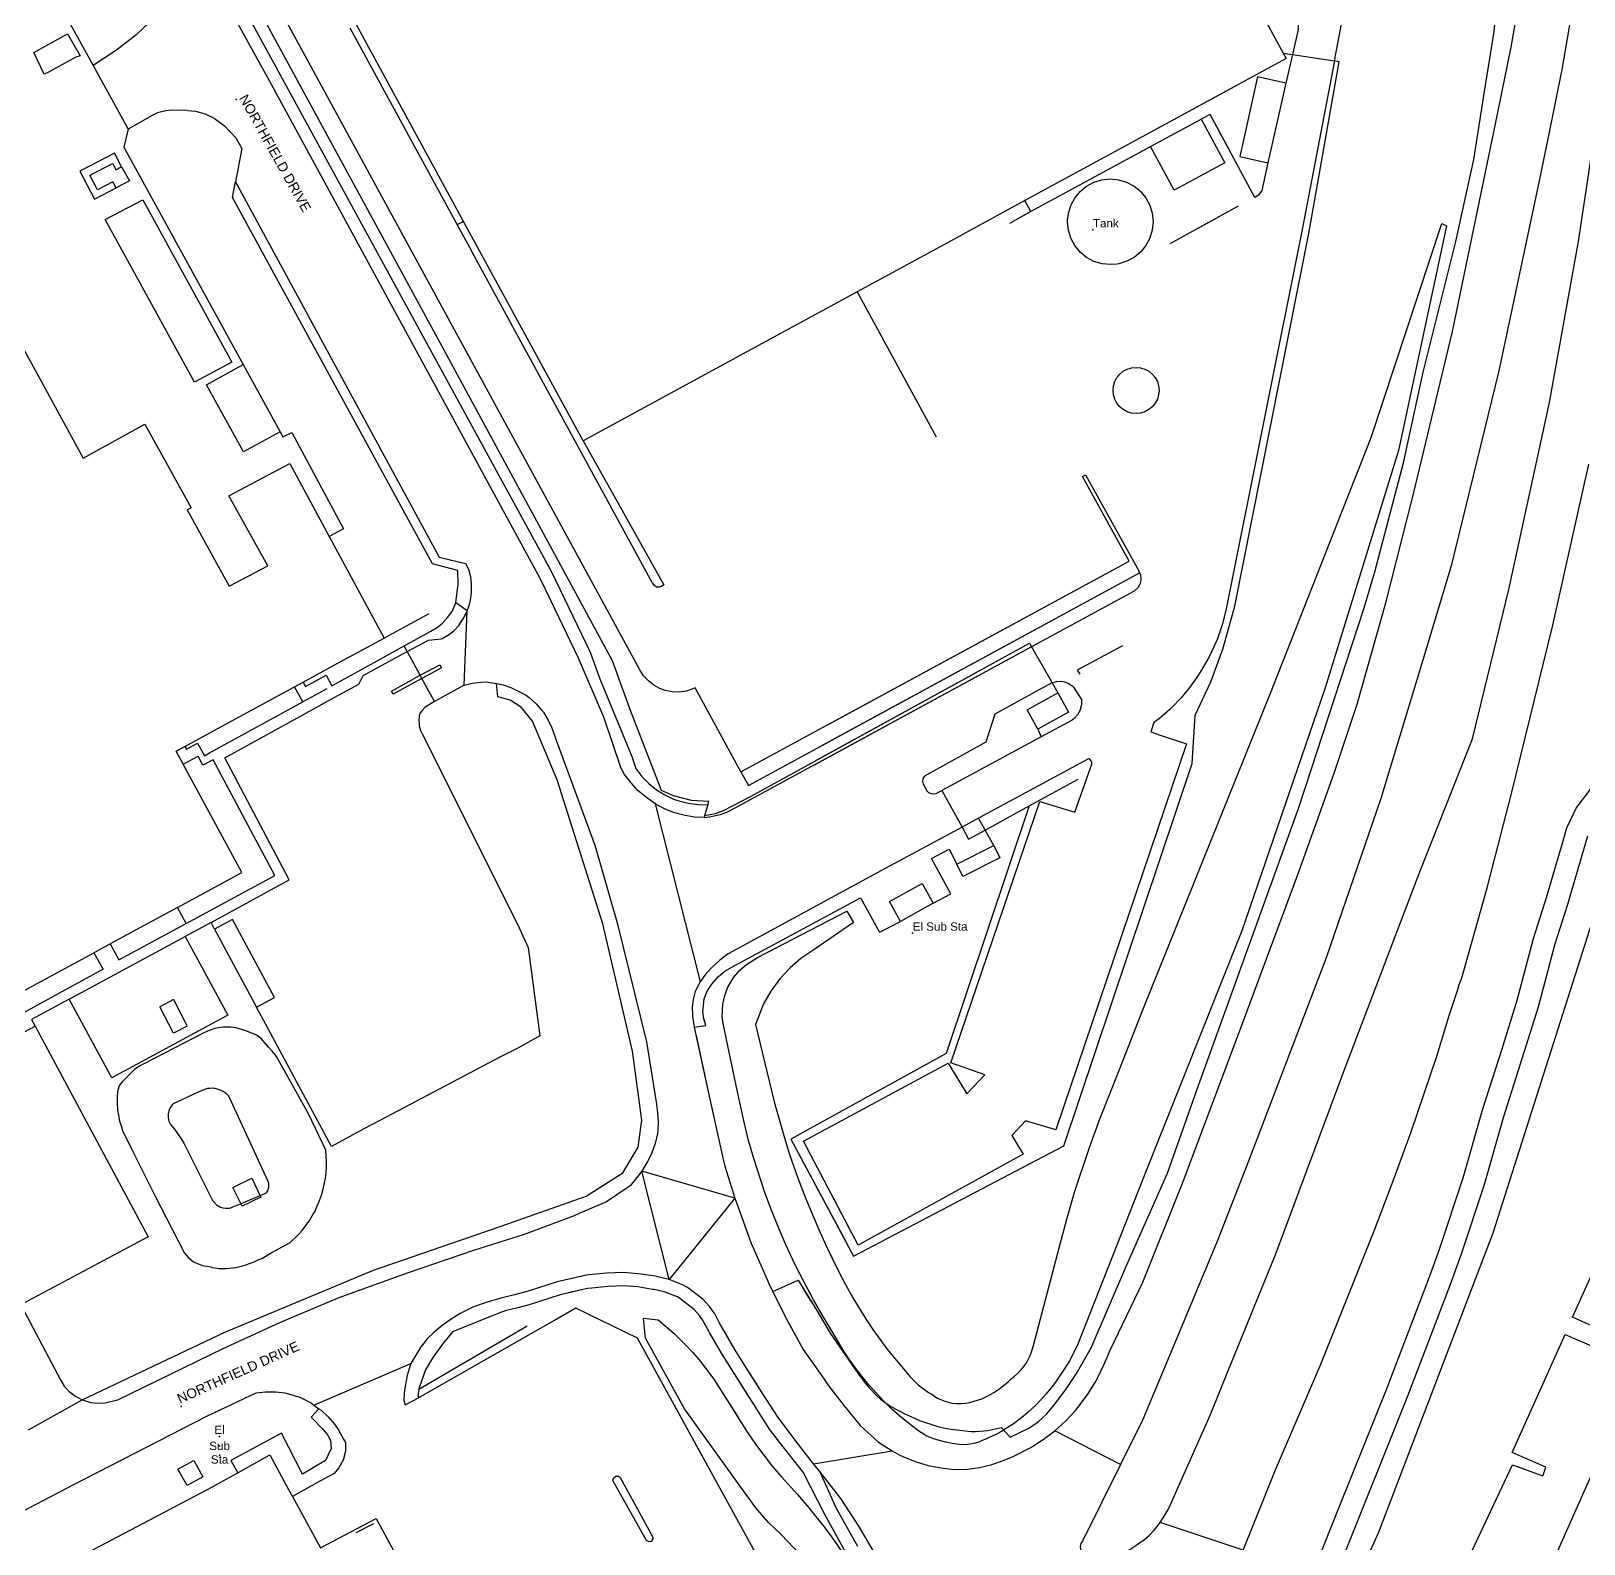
# Model space of a CAD drawing. Header units: millimetres. Extents: x 111502 to 977541, y 8702 to 1044108.
# Drawn here: x 975068 to 975277.8, y 475461.6 to 475666 of the extents above; entities that cross this region are included whole.
import ezdxf
from ezdxf.enums import TextEntityAlignment as Align

# ---------------------------------------------------------------- set-up
doc = ezdxf.new("R2010")
doc.units = ezdxf.units.MM
doc.header["$LTSCALE"] = 0.25
doc.layers.add('X HVSS Site Background', color=8, linetype='Continuous')
doc.styles.add('DE172433-F6F7-4C85-BB91-2B', font='arial.ttf', dxfattribs={"height": 0.2})

# ---------------------------------------------------------------- blocks, each defined once
blk = doc.blocks.new('OS MAP')
at = {"layer": 'X HVSS Site Background'}
for points in [[(489023.33, 240000), (489026.52, 240007.98), (489033.01, 240024.13), (489038.75, 240039.11), (489040.04, 240042.71), (489043.29, 240052.49), (489045.97, 240061.81), (489048.55, 240069.92), (489050.59, 240076.51), (489052.79, 240084.83), (489054.56, 240090.37), (489056.78, 240098.02), (489057.3, 240099.77), (489058.56, 240102.46), (489060.65, 240105.25)], [(488950.02, 240037.15), (488953.47, 240038.65), (488955.96, 240034.57), (488957.8, 240031.52), (488961.62, 240025.97), (488962.44, 240024.87), (488963.05, 240024.12), (488964.07, 240023.05), (488964.58, 240022.6), (488965.98, 240021.59), (488967.85, 240020.59), (488969.07, 240020.05), (488969.87, 240019.73), (488972.34, 240018.91), (488973.49, 240018.64), (488974.11, 240018.52), (488976.81, 240018.24), (488977.41, 240018.24), (488979.08, 240018.38), (488980.87, 240018.75), (488982.1, 240017.46), (488984.62, 240018.66), (488985.87, 240019.51), (488987.06, 240020.6), (488988.1, 240021.85), (488989.61, 240023.92), (488991.06, 240026.08), (488993.06, 240029.55), (488997.84, 240040.76), (489003.35, 240053.13), (489007.38, 240064.47), (489021.11, 240102.55), (489029.92, 240129.51), (489031.38, 240134.37), (489035.24, 240149.1), (489037.88, 240161.37), (489042.28, 240179.02), (489044.73, 240190.09), (489046.18, 240199.25), (489047.46, 240207.38), (489047.86, 240211.15)], [(489025.9, 240203.39), (489026.91, 240208.62)], [(489013.58, 240002.19), (489017.95, 240013.05), (489024.05, 240027.3), (489031.35, 240045.55), (489033.85, 240052.1), (489036.25, 240058.7), (489039.8, 240069.05), (489041.4, 240074.45), (489042.55, 240077.95), (489042.75, 240078.6), (489043, 240079.25), (489043.18, 240079.82), (489046.55, 240091.68), (489049.8, 240104.4), (489055.4, 240127.15), (489060.25, 240148.9)], [(488988.15, 240018.3), (488989.6, 240019.65), (488990.9, 240021.05), (488991.55, 240021.85), (488992.7, 240023.4), (488993.7, 240025.05), (488993.85, 240025.35), (488994.8, 240027.3), (488995.65, 240029.3), (489000, 240038.4), (489005.45, 240052), (489013.35, 240073), (489021.1, 240093.85), (489023.5, 240100.5), (489025.85, 240107.15), (489028.95, 240116.5), (489032.85, 240130.2), (489036.6, 240144.9), (489041.85, 240166.85), (489047.55, 240194.47), (489049.76, 240205.25), (489051.6, 240215.84)], [(488840.13, 240280.91), (488920.14, 240134.36), (488925.37, 240123.53), (488926.67, 240119.93), (488930.99, 240109.41), (488931.54, 240107.78), (488932.35, 240106.73), (488933.27, 240105.78), (488934.31, 240104.94), (488935.43, 240104.24), (488936.63, 240103.67), (488937.32, 240103.43), (488938.6, 240103.1), (488939.92, 240102.93), (488941.25, 240102.91)], [(488941.25, 240102.91), (488941.37, 240103.34), (488939.03, 240103.49), (488936.63, 240104.12), (488934.98, 240104.85), (488930.8, 240115.63), (488928.37, 240122.33), (488905.09, 240165.33), (488881.39, 240208.85), (488834.5, 240294.87), (488835.5, 240295.47), (488832.79, 240300.22), (488836.02, 240301.94), (488834.06, 240313.16)], [(489060.29, 240224.21), (489059.18, 240217.07), (489057.78, 240209.06), (489056.62, 240202.22), (489054.79, 240193.08), (489053.55, 240187.2), (489048.1, 240161.55), (489041.65, 240135.2), (489037.8, 240122.3), (489032.15, 240103.75), (489024.8, 240082.2), (489014.3, 240054.75), (489010, 240043.8), (489004.46, 240030.52), (489000, 240019.85), (488996.99, 240013.78)], [(489002.35, 240005.95), (489003, 240006.9), (489003.4, 240007.6), (489003.75, 240008.35), (489009.15, 240020.5), (489011.52, 240026.32), (489017.9, 240042), (489027.5, 240067.7), (489037.35, 240093.6), (489044.55, 240111.8), (489049.45, 240132), (489054.95, 240157.25), (489058.85, 240179), (489062.85, 240205.35)], [(488826.62, 240308.85), (488826.11, 240306.55), (488826.12, 240304.33), (488826.36, 240302.83), (488826.78, 240301.37), (488827.39, 240299.98), (488831.95, 240291.5), (488838.55, 240280.05), (488856.6, 240246.8), (488882, 240200.75), (488918.5, 240133.6), (488920, 240130.55), (488923.75, 240122.75), (488927.15, 240114.8), (488929.46, 240107.96)], [(488823.81, 240264.98), (488858.22, 240202.78)], [(488945.72, 240107.35), (488939.56, 240118.72), (488939.21, 240118.56), (488938.31, 240118.27), (488937.37, 240118.13), (488936.42, 240118.15), (488935.5, 240118.33), (488934.79, 240118.59), (488933.96, 240119.04), (488933.22, 240119.63), (488932.58, 240120.32), (488932.06, 240121.12), (488875.71, 240224.61), (488856.67, 240259.89)], [(488860.02, 240218.8), (488864.49, 240217.27), (488865.79, 240214.52), (488866.18, 240213.57), (488866.42, 240212.57), (488866.44, 240210.62), (488866.21, 240209.62), (488865.83, 240208.65), (488863.98, 240206.9), (488861.38, 240204.86), (488858.22, 240202.78)], [(488908.27, 240181.71), (488892.68, 240210.35)], [(489015.6, 240210.68), (489018.98, 240204.45)], [(489021.05, 240211.2), (489020.99, 240207.65), (489020.22, 240204.26)], [(488907.4, 240181.31), (488892.95, 240207.82)], [(488850.2, 240204.55), (488854.75, 240207.05), (488856.45, 240204.1), (488855.9, 240203.9), (488852.2, 240201.9), (488851.6, 240201.6), (488850.2, 240204.55)], [(488984.67, 240102.74), (488973.45, 240069.3), (488952.48, 240057.73), (488960.95, 240041.9), (488989.33, 240056.83), (489006.67, 240108.48), (489007.1, 240115.02), (489009.21, 240119.52), (489010.84, 240123.91), (489012.43, 240129.75), (489014.72, 240141.32), (489022.46, 240180.09), (489026.55, 240203.29), (489025.9, 240203.39)], [(489025.9, 240203.39), (489021.58, 240180.86), (489011.25, 240129.15), (489010.75, 240127.22), (489010.09, 240125.32), (489009.89, 240124.81), (489008.97, 240122.88), (489007.9, 240121.03), (489007.44, 240120.3), (489006.36, 240118.78), (489005.19, 240117.33), (489003.91, 240115.98), (489003.67, 240115.75), (489002.25, 240114.55), (489001.5, 240114.02), (489001.08, 240112.74), (489002.24, 240112.36), (489005.9, 240111.14), (488988.28, 240058.97), (488984.19, 240060.21), (488982.3, 240058.2), (488983.87, 240055.68), (488961.55, 240043.4), (488954.2, 240057.43), (488973.72, 240067.97), (488976.23, 240063.83), (488978.67, 240066.41), (488974.06, 240068.05), (488986.11, 240103.35), (488990.83, 240101.89), (488992.7, 240107.13), (488992.96, 240107.88), (488993.12, 240108.37), (488993.13, 240108.62), (488993.06, 240108.84), (488992.85, 240109.05), (488992.68, 240109.09), (488977.83, 240101.08)], [(489018.98, 240204.45), (489019.38, 240203.72), (489000, 240193.18), (488984.09, 240184.52)], [(489018.98, 240204.45), (489020.22, 240204.26)], [(489020.22, 240204.26), (489019.35, 240200.4)], [(489020.22, 240204.26), (489025.9, 240203.39)], [(488858.22, 240202.78), (488862.97, 240194.19)], [(489019.35, 240200.4), (489015.53, 240201.26), (489013.1, 240190.47), (489016.92, 240189.61)], [(489012.93, 240200.21), (489000, 240193.18), (488984.09, 240184.52)], [(489019.35, 240200.4), (489016.92, 240189.61)], [(488870.95, 240196.68), (488868.87, 240196.73), (488868.05, 240196.66), (488866.92, 240196.39), (488866.2, 240196.01), (488862.97, 240194.19)], [(488870.95, 240196.68), (488872.05, 240196.59), (488873.34, 240196.26), (488874.56, 240195.67), (488875.96, 240194.65), (488877.49, 240193.03), (488878.29, 240191.58), (488877.43, 240187.06)], [(489001.07, 240191.82), (489007.88, 240195.52)], [(489007.88, 240195.52), (489011.08, 240189.62), (489004.27, 240185.93), (489001.07, 240191.82)], [(489001.07, 240191.82), (489007.88, 240195.52)], [(489007.88, 240195.52), (489011.08, 240189.62), (489004.27, 240185.93), (489001.07, 240191.82)], [(489016.92, 240189.61), (489016.08, 240185.89), (489015.63, 240185.27), (489015.15, 240184.95), (489009.1, 240196.18), (489007.88, 240195.52)], [(489011.72, 240191.32), (489009.1, 240196.18), (489007.88, 240195.52)], [(488862.97, 240194.19), (488862.35, 240191.74), (488878.5, 240162.37)], [(488862.07, 240189.1), (488861.11, 240190.95), (488856.42, 240188.52), (488858.38, 240184.72), (488861.31, 240186.24)], [(489001.07, 240191.82), (489000, 240191.24), (488984.88, 240183.04)], [(489001.07, 240191.82), (489000, 240191.24), (488984.88, 240183.04)], [(488861.31, 240186.24), (488860.89, 240187.06), (488858.79, 240185.98), (488857.77, 240187.95), (488860.86, 240189.55), (488861.3, 240188.69), (488862.07, 240189.1)], [(488862.07, 240189.1), (488863.12, 240187.22), (488861.31, 240186.24)], [(488836.56, 240186.9), (488856.87, 240149.71), (488865.22, 240154.32), (488871.46, 240143), (488870.94, 240142.75), (488876.58, 240132.44), (488881.83, 240135.18), (488876.53, 240144.63), (488884.78, 240148.99), (488890.12, 240139.13)], [(488907.48, 240134.56), (488904.06, 240135.46), (488877.06, 240184.96), (488877.43, 240187.06)], [(488877.43, 240187.06), (488904.94, 240136.36), (488908.52, 240135.51), (488908.95, 240134.65)], [(488989.85, 240181.88), (488989.96, 240182.79), (488990.28, 240183.87), (488990.82, 240184.87), (488991.53, 240185.75), (488992.41, 240186.47), (488993.41, 240187.01), (488994.49, 240187.34), (488995.62, 240187.45), (488996.75, 240187.34), (488997.83, 240187.02), (488998.83, 240186.48), (488999.64, 240185.83), (488999.71, 240185.77), (489000.43, 240184.89), (489000.97, 240183.89), (489001.3, 240182.81), (489001.41, 240181.68), (489001.3, 240180.55), (489000.98, 240179.46), (489000.44, 240178.46), (488999.73, 240177.59), (488998.85, 240176.86), (488997.85, 240176.33), (488996.77, 240176), (488996.53, 240175.95), (488995.64, 240175.89), (488994.51, 240175.99), (488993.42, 240176.32), (488992.42, 240176.85), (488991.55, 240177.57), (488990.83, 240178.45), (488990.29, 240179.45), (488989.96, 240180.53), (488989.85, 240181.66), (488989.85, 240181.88)], [(488989.85, 240181.88), (488989.96, 240182.79), (488990.28, 240183.87), (488990.82, 240184.87), (488991.53, 240185.75), (488992.41, 240186.47), (488993.41, 240187.01), (488994.49, 240187.34), (488995.62, 240187.45), (488996.75, 240187.34), (488997.83, 240187.02), (488998.83, 240186.48), (488999.64, 240185.83), (488999.71, 240185.77), (489000.43, 240184.89), (489000.97, 240183.89), (489001.3, 240182.81), (489001.41, 240181.68), (489001.3, 240180.55), (489000.98, 240179.46), (489000.44, 240178.46), (488999.73, 240177.59), (488998.85, 240176.86), (488997.85, 240176.33), (488996.77, 240176), (488996.53, 240175.95), (488995.64, 240175.89), (488994.51, 240175.99), (488993.42, 240176.32), (488992.42, 240176.85), (488991.55, 240177.57), (488990.83, 240178.45), (488990.29, 240179.45), (488989.96, 240180.53), (488989.85, 240181.66), (488989.85, 240181.88)], [(488859.84, 240181.96), (488864.92, 240184.62), (488876.94, 240162.68), (488871.92, 240159.99)], [(488984.09, 240184.52), (488974.11, 240179.09), (488961.44, 240172.2)], [(488984.09, 240184.52), (488983.82, 240184.38)], [(488984.88, 240183.04), (488984.09, 240184.52)], [(488984.88, 240183.04), (488984.09, 240184.52)], [(488984.88, 240183.04), (488982.01, 240181.44)], [(488984.88, 240183.04), (488982.92, 240181.95)], [(489003.69, 240178.74), (489012.94, 240183.81)], [(489003.69, 240178.74), (489010.52, 240182.48)], [(488871.92, 240159.99), (488859.84, 240181.96)], [(488907.4, 240181.31), (488908.27, 240181.71)], [(488909.14, 240178.1), (488907.4, 240181.31)], [(488924.42, 240152.06), (488908.27, 240181.71)], [(489040.4, 240181.45), (489041.05, 240181.1), (489034.55, 240150.75), (489024.65, 240118.7), (489013.4, 240085.85), (489000, 240052.3), (488991.15, 240029.8), (488990.05, 240027.7), (488989.4, 240026.65), (488988.2, 240024.9), (488987.6, 240024.1), (488986.95, 240023.3), (488986.25, 240022.5), (488985.55, 240021.8), (488984.55, 240020.85), (488983.9, 240020.3), (488982.5, 240019.2), (488981.75, 240018.75), (488981, 240018.25), (488980.25, 240017.85), (488979.25, 240017.4), (488978.8, 240017.2), (488978.3, 240017), (488977.85, 240016.8), (488977.35, 240016.65), (488976.9, 240016.55), (488976, 240016.4), (488975.15, 240016.45), (488974.25, 240016.6), (488973.4, 240016.8), (488972.2, 240017.1), (488971.65, 240017.3), (488970.85, 240017.6), (488969.75, 240018.25), (488968.35, 240019.35), (488967.2, 240020.3), (488966.1, 240021.25), (488965.05, 240022.3), (488964.05, 240023.4), (488963, 240024.55), (488962.05, 240025.7), (488961.15, 240026.85), (488960.3, 240028.05), (488959.5, 240029.3), (488958.2, 240031.5), (488956.85, 240033.75), (488955.55, 240036), (488954.3, 240038.3), (488953.1, 240040.65), (488951.8, 240043.45), (488950.8, 240045.8), (488949.85, 240048.15), (488948.95, 240050.5), (488947.45, 240055.1), (488946.75, 240057.55), (488946.15, 240060), (488945.25, 240064.1), (488943.38, 240073.12), (488943.21, 240074.27), (488943.27, 240075.97), (488943.53, 240077.14), (488943.97, 240078.27), (488944.78, 240079.62), (488945.56, 240080.54), (488946.46, 240081.34), (488947.96, 240082.26), (488960.03, 240088.51), (488960.93, 240086.98)], [(488960.93, 240086.98), (488955.45, 240083.2), (488953.84, 240082.12), (488952.36, 240080.86), (488951.04, 240079.45), (488949.75, 240077.71), (488948.79, 240076.02), (488947.69, 240073.22), (488950.2, 240062.75), (488951.5, 240058.2), (488952.3, 240055.65), (488953.35, 240052.6), (488954.5, 240049.65), (488956.25, 240045.5), (488957.25, 240043.3), (488959, 240039.7), (488959.9, 240038), (488960.85, 240036.3), (488962.65, 240033.35), (488963.55, 240032), (488965.45, 240029.4), (488966.55, 240028.05), (488968.55, 240025.65), (488969.65, 240024.55), (488971.05, 240023.5), (488971.5, 240023.25), (488971.9, 240022.95), (488972.35, 240022.7), (488973.25, 240022.3), (488974.2, 240022.05), (488974.8, 240022), (488975.45, 240022), (488976.05, 240022.05), (488976.65, 240022.15), (488977.25, 240022.3), (488978.25, 240022.65), (488979.1, 240023.05), (488979.9, 240023.5), (488980.7, 240024.05), (488981.85, 240025), (488982.25, 240025.35), (488982.7, 240025.7), (488983.1, 240026.05), (488983.5, 240026.45), (488984, 240027.05), (488984.3, 240027.5), (488984.8, 240028.5), (488985, 240029), (488985.25, 240029.85), (488988.7, 240043.05), (488989.75, 240046.9), (488990.85, 240050.7), (488992.8, 240056.6), (488994.15, 240060.35), (488996.85, 240067.15), (489000, 240075.2), (489017.25, 240118), (489030.85, 240152.5), (489040.4, 240181.45)], [(488935.29, 240132.61), (488935.01, 240132.38), (488934.66, 240132.28), (488934.34, 240132.32), (488934.03, 240132.51), (488933.82, 240132.82), (488933.8, 240132.86), (488909.71, 240177.07), (488909.14, 240178.1)], [(488961.44, 240172.2), (488924.42, 240152.06)], [(488961.44, 240172.2), (488972.1, 240152.61)], [(488883.48, 240153.3), (488878.53, 240150.58), (488873.54, 240159.65), (488878.5, 240162.37)], [(488878.5, 240162.37), (488883.48, 240153.3)], [(488996.67, 240160.81), (488996.91, 240161.08), (488997.38, 240161.47), (488997.91, 240161.75), (488998.5, 240161.93), (488999.1, 240161.99), (488999.71, 240161.93), (489000.29, 240161.75), (489000.83, 240161.47), (489001.3, 240161.08), (489001.69, 240160.61), (489001.98, 240160.07), (489002.15, 240159.49), (489002.21, 240158.88), (489002.15, 240158.27), (489002.11, 240158.1), (489001.98, 240157.69), (489001.69, 240157.15), (489001.3, 240156.68), (489000.83, 240156.3), (489000.29, 240156.01), (488999.71, 240155.83), (488999.1, 240155.77), (488998.5, 240155.83), (488998.03, 240155.96), (488997.91, 240156.01), (488997.38, 240156.3), (488996.91, 240156.68), (488996.52, 240157.15), (488996.23, 240157.69), (488996.05, 240158.27), (488995.99, 240158.88), (488996.05, 240159.49), (488996.23, 240160.07), (488996.52, 240160.61), (488996.67, 240160.81)], [(488996.67, 240160.81), (488996.91, 240161.08), (488997.38, 240161.47), (488997.91, 240161.75), (488998.5, 240161.93), (488999.1, 240161.99), (488999.71, 240161.93), (489000.29, 240161.75), (489000.83, 240161.47), (489001.3, 240161.08), (489001.69, 240160.61), (489001.98, 240160.07), (489002.15, 240159.49), (489002.21, 240158.88), (489002.15, 240158.27), (489002.11, 240158.1), (489001.98, 240157.69), (489001.69, 240157.15), (489001.3, 240156.68), (489000.83, 240156.3), (489000.29, 240156.01), (488999.71, 240155.83), (488999.1, 240155.77), (488998.5, 240155.83), (488998.03, 240155.96), (488997.91, 240156.01), (488997.38, 240156.3), (488996.91, 240156.68), (488996.52, 240157.15), (488996.23, 240157.69), (488996.05, 240158.27), (488995.99, 240158.88), (488996.05, 240159.49), (488996.23, 240160.07), (488996.52, 240160.61), (488996.67, 240160.81)], [(488883.48, 240153.3), (488883.86, 240152.61), (488885.08, 240153.21), (488892.04, 240140.17), (488890.12, 240139.13)], [(488972.07, 240152.67), (488972.1, 240152.61)], [(488924.42, 240152.06), (488935.29, 240132.61)], [(488945.72, 240107.35), (488998.18, 240135.83), (488991.87, 240147.25), (488992.27, 240147.49), (488999.47, 240134.5), (488999.59, 240134.22)], [(488957.67, 240113.84), (488998.18, 240135.83), (488991.87, 240147.25), (488992.27, 240147.49), (488999.47, 240134.5), (488999.59, 240134.22)], [(489026.58, 240000), (489035.81, 240023.06), (489041.53, 240037.98), (489043, 240042.1), (489046.11, 240051.44), (489048.8, 240060.8), (489053.45, 240075.59), (489055.67, 240083.97), (489057.42, 240089.45), (489060.12, 240098.71)], [(488890.12, 240139.13), (488897.54, 240125.42)], [(489087.31, 240137.78), (489086.52, 240133.8), (489080.38, 240117.01), (489076.6, 240109.48), (489074.75, 240107.05), (489071.02, 240104.61), (489066.52, 240101.35), (489063.91, 240097.19), (489047.29, 240045.02), (489031.83, 240004.49), (489012.91, 239962.68), (489001.36, 239938.26), (488998.89, 239917.36)], [(488907.2, 240130.2), (488907.55, 240132.76), (488907.48, 240134.56)], [(488908.74, 240129.1), (488909.05, 240129.95), (488909.2, 240130.55), (488909.35, 240131.6), (488909.35, 240132.7), (488909.25, 240133.7), (488908.95, 240134.65)], [(488945.72, 240107.35), (488946.73, 240105.51), (488999.17, 240133.99), (488999.59, 240134.22)], [(488956.56, 240110.85), (488999.17, 240133.99), (488999.59, 240134.22)], [(488999.59, 240134.22), (488999.69, 240133.98), (488999.76, 240133.42), (488999.76, 240133.26), (488999.62, 240132.71), (488999.34, 240132.22), (488998.94, 240131.83), (488998.85, 240131.77), (488985, 240124.24)], [(488999.59, 240134.22), (488999.69, 240133.98), (488999.76, 240133.42), (488999.76, 240133.26), (488999.62, 240132.71), (488999.34, 240132.22), (488998.94, 240131.83), (488998.85, 240131.77), (488985, 240124.24)], [(488900.24, 240124.36), (488903.45, 240126.15), (488903.85, 240126.35), (488904.7, 240126.85), (488905.4, 240127.45), (488906.1, 240128.2), (488906.7, 240129), (488907.1, 240129.85), (488907.2, 240130.2)], [(488908.74, 240129.1), (488907.2, 240130.2)], [(488897.54, 240125.42), (488898.15, 240125.75), (488903.6, 240128.75)], [(488900.66, 240123.59), (488903.51, 240125.12), (488905.25, 240125.3), (488905.35, 240125.35), (488906.2, 240125.85), (488906.95, 240126.4), (488907.6, 240127.1), (488907.75, 240127.35), (488908.3, 240128.15), (488908.7, 240129), (488908.74, 240129.1)], [(488908.35, 240119.05), (488908.74, 240129.1)], [(488886.58, 240119.47), (488891.6, 240122.2), (488897.54, 240125.42)], [(488874.15, 240087), (488884.7, 240092.75), (488876, 240109.25), (488887.95, 240115.8), (488890.3, 240117.1), (488894.11, 240119.19), (488894.69, 240120.38), (488900.66, 240123.59)], [(488886.58, 240119.47), (488886.91, 240118.88), (488889.7, 240120.39), (488890.48, 240118.96), (488896.2, 240122.1), (488900.24, 240124.36)], [(488900.66, 240123.59), (488900.24, 240124.36)], [(488902.41, 240120.39), (488901, 240122.97), (488900.66, 240123.59)], [(488985, 240124.24), (488944.89, 240102.43), (488943.77, 240101.87), (488942.9, 240101.54), (488941.69, 240101.25), (488940.86, 240101.15), (488940.74, 240101.16)], [(488940.8, 240101.47), (488942.3, 240101.71), (488943.39, 240102.14), (488947.12, 240104.08), (488984.71, 240124.75), (488985, 240124.24)], [(488985, 240124.24), (488955.6, 240108.25)], [(488955.83, 240108.87), (488984.71, 240124.75), (488985, 240124.24)], [(488985, 240124.24), (488987.76, 240119.38)], [(488985, 240124.24), (488987.76, 240119.38)], [(488997.26, 240124.36), (488991.14, 240121.09), (488991.49, 240120.56)], [(488997.26, 240124.36), (488991.14, 240121.09), (488991.49, 240120.56)], [(488902.41, 240120.39), (488905.05, 240121.82), (488905.28, 240121.4), (488902.64, 240119.96)], [(488856.74, 240022.51), (488876, 240031.65), (488896.1, 240040), (488913.2, 240045.9), (488924.8, 240050), (488929.75, 240053.15), (488931.85, 240056.65), (488932.35, 240060.3), (488931.1, 240069.6), (488927.05, 240086.8), (488920.9, 240106.25), (488917.55, 240114.2), (488916.1, 240116.05), (488914.55, 240117.05), (488912.9, 240117.5), (488912.7, 240119.3)], [(488885.44, 240118.85), (488886.58, 240119.47)], [(488902.64, 240119.96), (488898.73, 240117.83), (488898.5, 240118.26), (488902.41, 240120.39)], [(488902.64, 240119.96), (488902.41, 240120.39)], [(488904.35, 240116.83), (488902.64, 240119.96)], [(488908.35, 240119.05), (488909.4, 240119.35), (488910.6, 240119.45), (488911.3, 240119.5), (488912.7, 240119.3)], [(488912.7, 240119.3), (488913.6, 240119.1), (488914.65, 240118.75), (488915.65, 240118.25), (488916.7, 240117.7), (488917.15, 240117.35), (488918.05, 240116.55), (488918.85, 240115.65), (488919.05, 240115.4), (488919.7, 240114.35), (488920.2, 240113.3), (488920.6, 240112.15), (488920.75, 240111.65), (488926, 240097.45), (488929, 240086.95), (488932.95, 240070.85), (488934.3, 240062.45), (488934.45, 240061.3), (488934.55, 240060.05), (488934.5, 240058.9), (488934.45, 240058.5), (488934.15, 240057.15), (488933.65, 240055.75), (488933.1, 240054.7), (488932.35, 240053.4)], [(488987.76, 240119.38), (488987.74, 240119.37), (488980.04, 240115.13), (488978.83, 240111.35), (488970.83, 240106.94), (488970.52, 240106.75), (488970.3, 240106.44), (488970.24, 240106.07), (488970.33, 240105.71), (488970.83, 240104.78), (488971.05, 240104.57), (488971.44, 240104.4), (488971.68, 240104.36), (488972.11, 240104.43), (488972.88, 240104.85)], [(488987.76, 240119.38), (488987.74, 240119.37), (488980.04, 240115.13), (488978.83, 240111.35), (488970.83, 240106.94), (488970.52, 240106.75), (488970.3, 240106.44), (488970.24, 240106.07), (488970.33, 240105.71), (488970.83, 240104.78), (488971.05, 240104.57), (488971.44, 240104.4), (488971.68, 240104.36), (488972.11, 240104.43), (488972.88, 240104.85)], [(488987.76, 240119.38), (488988.34, 240119.56), (488988.98, 240119.59), (488989.42, 240119.53), (488990.01, 240119.29), (488990.53, 240118.92), (488990.66, 240118.79), (488991.72, 240117.13), (488991.72, 240116.44), (488991.56, 240115.77), (488991.53, 240115.68), (488991.2, 240115.07), (488990.74, 240114.56), (488990.46, 240114.33), (488986.28, 240112.08)], [(488987.76, 240119.38), (488988.34, 240119.56), (488988.98, 240119.59), (488989.42, 240119.53), (488990.01, 240119.29), (488990.53, 240118.92), (488990.66, 240118.79), (488991.72, 240117.13), (488991.72, 240116.44), (488991.56, 240115.77), (488991.53, 240115.68), (488991.2, 240115.07), (488990.74, 240114.56), (488990.46, 240114.33), (488986.28, 240112.08)], [(488987.76, 240119.38), (488988.53, 240118.02)], [(488987.76, 240119.38), (488988.53, 240118.02)], [(488870.62, 240110.79), (488876.45, 240113.95), (488885.44, 240118.85)], [(488886.55, 240116.81), (488885.44, 240118.85)], [(488889.77, 240118.57), (488886.55, 240116.81)], [(488908.35, 240119.05), (488904.35, 240116.83)], [(488985.82, 240113.11), (488984.38, 240115.74), (488988.53, 240118.02)], [(488985.82, 240113.11), (488984.38, 240115.74), (488988.53, 240118.02)], [(488988.53, 240118.02), (488989.97, 240115.39), (488985.82, 240113.11)], [(488988.53, 240118.02), (488989.97, 240115.39), (488985.82, 240113.11)], [(488872.31, 240111.24), (488873.24, 240109.52), (488873.95, 240109.9), (488886.55, 240116.81)], [(488904.35, 240116.83), (488903.05, 240116.1), (488902.7, 240115.7), (488902.4, 240115.3), (488902.25, 240114.85), (488902.2, 240114.3), (488902.25, 240113.75), (488902.25, 240113.55), (488902.45, 240112.95), (488902.65, 240112.5), (488915.55, 240086.75), (488917, 240083.6), (488918.55, 240071.7), (488915.6, 240070), (488913.15, 240068.8), (488896.95, 240060.25), (488894.8, 240059.1), (488890.4, 240056.75)], [(488985.82, 240113.11), (488986.28, 240112.08)], [(488985.82, 240113.11), (488986.28, 240112.08)], [(488870.4, 240108.38), (488869.45, 240110.15), (488870.62, 240110.79)], [(488870.62, 240110.79), (488870.82, 240110.43), (488872.31, 240111.24)], [(488986.28, 240112.08), (488972.88, 240104.85)], [(488986.28, 240112.08), (488972.88, 240104.85)], [(488870.4, 240108.38), (488872.4, 240109.46)], [(488870.77, 240086.88), (488882.75, 240093.35), (488874.43, 240108.99), (488873.05, 240108.25), (488872.4, 240109.46)], [(488974.95, 240067.73), (488974.06, 240068.05), (488986.11, 240103.35), (488990.83, 240101.89), (488992.7, 240107.13), (488992.96, 240107.88), (488993.12, 240108.37), (488993.13, 240108.62), (488993.06, 240108.84), (488992.85, 240109.05), (488992.68, 240109.09), (488977.83, 240101.08)], [(488869.6, 240089.04), (488878.3, 240093.75), (488870.4, 240108.38)], [(488934.13, 240103.04), (488932.95, 240103.86), (488931.86, 240104.8), (488930.88, 240105.86), (488930.02, 240107.01), (488929.46, 240107.96)], [(488972.88, 240104.85), (488975.59, 240099.87)], [(488972.88, 240104.85), (488975.59, 240099.87)], [(488984.67, 240102.74), (488991.26, 240106.34)], [(488984.67, 240102.74), (488991.26, 240106.34)], [(488940.74, 240101.16), (488939.42, 240101.24), (488938, 240101.48), (488936.62, 240101.87), (488935.4, 240102.36), (488934.13, 240103.04)], [(488934.13, 240103.04), (488940.22, 240078.98)], [(488941.25, 240102.91), (488940.8, 240101.47)], [(488984.67, 240102.74), (488973.45, 240069.3), (488952.48, 240057.73), (488959.99, 240043.7)], [(488978.72, 240099.48), (488984.67, 240102.74)], [(488978.72, 240099.48), (488984.67, 240102.74)], [(488940.8, 240101.47), (488940.74, 240101.16)], [(488977.83, 240101.08), (488975.59, 240099.87)], [(488977.83, 240101.08), (488975.59, 240099.87)], [(488978.72, 240099.48), (488977.83, 240101.08)], [(488978.72, 240099.48), (488977.83, 240101.08)], [(488975.59, 240099.87), (488965.2, 240094.27), (488944.01, 240082.75), (488942.87, 240081.92), (488941.84, 240080.97), (488941.57, 240080.68), (488940.86, 240079.86), (488940.22, 240078.98)], [(488975.59, 240099.87), (488965.2, 240094.27), (488945.57, 240083.6)], [(488975.59, 240099.87), (488976.47, 240098.25), (488978.72, 240099.48)], [(488975.59, 240099.87), (488976.47, 240098.25), (488978.72, 240099.48)], [(488979.87, 240097.39), (488978.72, 240099.48)], [(488979.87, 240097.39), (488978.72, 240099.48)], [(488971.71, 240089.59), (488974.06, 240090.88), (488971.47, 240095.66), (488973.84, 240096.91), (488974.87, 240094.86)], [(488971.71, 240089.59), (488974.06, 240090.88), (488971.47, 240095.66), (488973.84, 240096.91), (488974.87, 240094.86)], [(488974.87, 240094.86), (488979.87, 240097.39)], [(488979.87, 240097.39), (488980.71, 240095.74), (488975.7, 240093.21), (488974.87, 240094.86)], [(488979.87, 240097.39), (488980.71, 240095.74), (488975.7, 240093.21), (488974.87, 240094.86)], [(488974.87, 240094.86), (488979.87, 240097.39)], [(488967.29, 240087.14), (488965.8, 240089.83), (488970.22, 240092.27), (488971.71, 240089.59)], [(488967.29, 240087.14), (488965.8, 240089.83), (488970.22, 240092.27), (488971.71, 240089.59)], [(488939.43, 240072.86), (488940.99, 240073.08), (488940.72, 240074), (488940.6, 240074.96), (488940.78, 240076.68), (488941.18, 240077.73), (488941.78, 240078.68), (488942.68, 240079.7), (488943.54, 240080.42), (488944.88, 240081.19), (488961.89, 240090.33), (488964.43, 240085.68), (488967.29, 240087.14)], [(488944.17, 240080.78), (488944.88, 240081.19), (488961.89, 240090.33), (488964.43, 240085.68), (488967.29, 240087.14)], [(488869.6, 240089.04), (488860.51, 240084.12)], [(488870.77, 240086.88), (488870.77, 240086.88), (488869.6, 240089.04)], [(488955.39, 240036.3), (488954.3, 240038.3), (488953.1, 240040.65), (488951.8, 240043.45), (488950.8, 240045.8), (488949.85, 240048.15), (488948.95, 240050.5), (488947.45, 240055.1), (488946.75, 240057.55), (488946.15, 240060), (488945.25, 240064.1), (488943.38, 240073.12), (488943.21, 240074.27), (488943.27, 240075.97), (488943.53, 240077.14), (488943.97, 240078.27), (488944.78, 240079.62), (488945.56, 240080.54), (488946.46, 240081.34), (488947.96, 240082.26), (488960.03, 240088.51), (488960.93, 240086.98)], [(488971.71, 240089.59), (488967.29, 240087.14)], [(488971.71, 240089.59), (488967.29, 240087.14)], [(488860.51, 240084.12), (488861.68, 240081.97), (488861.68, 240081.96), (488870.77, 240086.88)], [(488874.15, 240087), (488870.66, 240085.11)], [(488874.63, 240086.1), (488874.15, 240087)], [(488880.3, 240075.56), (488882.7, 240076.85), (488877.04, 240087.39), (488874.63, 240086.1)], [(488874.63, 240086.1), (488880.3, 240075.56)], [(488960.93, 240086.98), (488955.45, 240083.2), (488953.84, 240082.12), (488952.36, 240080.86), (488951.04, 240079.45), (488949.75, 240077.71), (488948.79, 240076.02), (488947.69, 240073.22), (488950.2, 240062.75), (488951.5, 240058.2), (488952.3, 240055.65), (488953.35, 240052.6), (488954.5, 240049.65), (488956.25, 240045.5), (488957.25, 240043.3), (488958.34, 240041.05)], [(488870.66, 240085.11), (488876.41, 240074.48), (488860.74, 240066.01), (488854.99, 240076.64)], [(488854.99, 240076.64), (488870.66, 240085.11)], [(488858.3, 240082.9), (488859.55, 240083.6), (488860.51, 240084.12)], [(488847.5, 240077.05), (488858.3, 240082.9)], [(488858.3, 240082.9), (488859.55, 240080.7), (488848.8, 240074.8), (488847.5, 240077.05)], [(488940.22, 240078.98), (488939.71, 240078.04), (488939.56, 240077.66), (488939.27, 240076.61), (488939.15, 240075.54), (488939.18, 240074.46), (488939.2, 240074.36), (488939.43, 240072.86)], [(488854.99, 240076.64), (488849.88, 240073.88), (488850.4, 240072.98)], [(488869.07, 240076.57), (488867.23, 240075.62)], [(488870.91, 240072.97), (488869.07, 240072.03), (488867.23, 240075.62)], [(488869.07, 240076.57), (488870.91, 240072.97)], [(488890.4, 240056.75), (488880.3, 240075.56)], [(488834.21, 240058.54), (488835.18, 240059.05), (488832.73, 240063.68), (488850.4, 240072.98)], [(488850.4, 240072.98), (488865.65, 240044.54), (488848.08, 240035.16), (488845.68, 240039.63), (488845.52, 240039.78), (488845.31, 240039.84), (488845.05, 240039.78), (488844.9, 240039.62), (488844.83, 240039.36), (488847.85, 240033.96), (488847.9, 240033.87)], [(488940.29, 240072.98), (488940.99, 240073.08), (488940.75, 240073.9)], [(488889.65, 240056.25), (488887.3, 240061.15), (488883, 240068.9), (488882.45, 240069.55), (488881.95, 240070.1), (488881.4, 240070.75), (488880.85, 240071.35), (488880.3, 240071.75), (488879.75, 240072), (488879, 240072.3), (488878.25, 240072.55), (488877.55, 240072.75), (488876.8, 240072.85), (488875.75, 240072.85), (488874.65, 240072.65), (488873.9, 240072.4), (488873.15, 240072.1), (488865.15, 240067.95), (488864.5, 240067.6), (488863.85, 240067.2), (488863.25, 240066.6), (488862.65, 240065.95), (488862.2, 240065.5), (488861.8, 240065), (488861.7, 240064.8), (488861.5, 240064.15), (488861.45, 240063.5), (488861.45, 240062.6), (488861.5, 240061.7), (488861.65, 240060.95), (488861.8, 240060.15), (488862, 240059.5), (488862.2, 240058.9), (488863.6, 240056.05), (488866.55, 240050.1), (488870.55, 240042.3), (488871.1, 240041.7), (488871.75, 240041.2), (488871.85, 240041.1), (488873, 240040.65), (488874.15, 240040.45), (488874.25, 240040.4), (488875.25, 240040.25), (488876.2, 240040.25), (488877.5, 240040.4), (488878.75, 240040.7), (488879.35, 240040.9), (488879.95, 240041.15), (488880.5, 240041.4), (488881.1, 240041.65), (488881.7, 240042), (488882.25, 240042.35), (488884.85, 240043.75), (488885.95, 240044.85), (488886.45, 240045.4), (488886.95, 240046.05), (488887.4, 240046.65), (488887.8, 240047.35), (488888.2, 240048), (488888.5, 240048.7), (488888.8, 240049.45), (488889.05, 240050.15), (488889.3, 240050.95), (488889.6, 240052.45), (488889.7, 240053.25), (488889.75, 240054), (488889.75, 240054.8), (488889.65, 240056.25)], [(488939.43, 240072.86), (488941.35, 240063.95), (488943.35, 240054.8), (488943.55, 240054.05), (488944.92, 240049.77)], [(488939.67, 240071.73), (488941.35, 240063.95), (488943.35, 240054.8), (488943.55, 240054.05), (488944.92, 240049.77)], [(488960.75, 240044.92), (488954.2, 240057.43), (488973.72, 240067.97), (488974.39, 240066.85)], [(488868.9, 240062.35), (488868.75, 240062.15), (488868.6, 240061.9), (488868.5, 240061.65), (488868.35, 240061.2), (488868.35, 240060.65), (488868.45, 240060.15), (488868.65, 240059.7), (488869.2, 240059.05), (488870, 240057.9), (488870.45, 240057.2), (488871.1, 240055.9), (488874.35, 240049.45), (488874.5, 240049.25), (488874.9, 240048.85), (488875.4, 240048.55), (488875.8, 240048.45), (488876.1, 240048.4), (488876.65, 240048.4), (488876.9, 240048.5), (488877.35, 240048.65), (488881.65, 240050.45), (488881.85, 240050.85), (488881.95, 240051.25), (488881.95, 240051.7), (488881.85, 240052), (488876.55, 240063.55), (488876.3, 240063.8), (488876.05, 240064), (488875.8, 240064.15), (488875.5, 240064.3), (488875.15, 240064.45), (488874.65, 240064.55), (488874.3, 240064.6), (488874, 240064.55), (488873.65, 240064.55), (488872.9, 240064.3), (488869.1, 240062.55), (488868.9, 240062.35)], [(488934.45, 240061.24), (488934.55, 240060.05), (488934.5, 240058.9), (488934.45, 240058.5), (488934.15, 240057.15), (488933.65, 240055.75), (488933.1, 240054.7), (488932.35, 240053.4)], [(489044.19, 240001.48), (489049.97, 240013.72), (489054.06, 240012.23), (489054.09, 240012.31), (489054.46, 240013.41), (489049.91, 240015.4), (489057.08, 240031.34), (489061.36, 240029.48), (489062.38, 240031.74), (489058.04, 240033.66), (489064.89, 240048.81), (489063.14, 240049.96), (489067.97, 240060.88)], [(488932.35, 240053.4), (488931.5, 240052.3), (488930.75, 240051.4), (488930.35, 240051.15), (488927.55, 240049.25), (488923.95, 240047.7), (488923.2, 240047.35), (488916.45, 240044.85), (488909.6, 240042.7), (488900.65, 240039.6), (488891.75, 240036.4), (488891.2, 240036.2), (488883.4, 240032.9), (488875.75, 240029.4), (488861.5, 240022.46), (488859.85, 240022.03), (488858.87, 240022), (488857.9, 240022.11), (488856.96, 240022.39), (488856.74, 240022.51)], [(488877.09, 240051.18), (488879.64, 240052.44), (488880.88, 240049.9), (488878.33, 240048.65), (488877.09, 240051.18)], [(488932.35, 240053.4), (488931.5, 240052.3), (488930.75, 240051.4), (488930.35, 240051.15), (488928.98, 240050.22)], [(488944.92, 240049.77), (488932.35, 240053.4)], [(488936.05, 240038.75), (488932.35, 240053.4)], [(488936.05, 240038.75), (488932.35, 240053.4)], [(488944.92, 240049.77), (488932.35, 240053.4)], [(488944.92, 240049.77), (488936.05, 240038.75)], [(488944.92, 240049.77), (488936.05, 240038.75)], [(488944.92, 240049.77), (488945.2, 240048.9), (488947.05, 240043.75), (488949.25, 240038.75), (488949.6, 240038), (488950.02, 240037.15)], [(488944.92, 240049.77), (488945.2, 240048.9), (488947.05, 240043.75), (488949.25, 240038.75), (488949.6, 240038), (488950.02, 240037.15)], [(488936.05, 240038.75), (488934.15, 240039.2), (488932.25, 240039.5), (488929.9, 240039.7), (488927.55, 240039.6), (488925.2, 240039.4), (488924.85, 240039.35), (488920.9, 240038.45), (488917, 240037.2), (488915.15, 240036.7), (488913.3, 240036.25), (488911.45, 240035.7), (488909.6, 240035.05), (488907.8, 240034.15), (488906.6, 240033.4), (488905.35, 240032.55), (488904.3, 240031.65), (488903.3, 240030.7), (488902.9, 240030.15), (488902.5, 240029.65), (488901.8, 240028.55), (488901.15, 240027.4)], [(488936.05, 240038.75), (488934.15, 240039.2), (488932.25, 240039.5), (488929.9, 240039.7), (488927.55, 240039.6), (488925.2, 240039.4), (488924.85, 240039.35), (488923.41, 240039.02)], [(488946.95, 240022.73), (488943.1, 240028.8), (488941.5, 240031.6), (488941.2, 240032.1), (488940.55, 240033.3), (488940.15, 240033.9), (488939.4, 240034.7), (488937.45, 240036.2), (488937.15, 240036.4), (488935.35, 240037.1), (488934, 240037.4), (488933.8, 240037.4), (488931.8, 240037.75), (488929.85, 240037.9), (488927.75, 240037.8), (488925.6, 240037.6), (488925, 240037.55), (488921.3, 240036.7), (488917.1, 240035.35), (488915.6, 240034.95), (488914.05, 240034.55), (488913.25, 240034.3), (488906.77, 240031.7), (488905.43, 240030.04), (488904.09, 240028.2), (488903.12, 240026.56), (488902.29, 240024.24), (488902.23, 240023.93)], [(488960.45, 240000.9), (488957.1, 240006.9), (488954.15, 240012.75), (488950.95, 240016.8), (488949.6, 240018.55), (488943.1, 240028.8), (488941.5, 240031.6), (488941.2, 240032.1), (488940.55, 240033.3), (488940.15, 240033.9), (488939.4, 240034.7), (488937.45, 240036.2), (488937.15, 240036.4), (488935.35, 240037.1), (488934, 240037.4), (488933.8, 240037.4), (488931.8, 240037.75), (488929.85, 240037.9), (488927.75, 240037.8), (488925.6, 240037.6), (488925, 240037.55), (488922.38, 240036.95)], [(488955.55, 240013.85), (488953.5, 240016.45), (488950.75, 240020.1), (488948.6, 240023.45), (488946.5, 240026.8), (488944.9, 240029.3), (488943.4, 240031.85), (488942.8, 240032.95), (488942.2, 240034.1), (488941.5, 240035.1), (488940.6, 240036.1), (488938.5, 240037.7), (488937.85, 240038.05), (488936.05, 240038.75)], [(488948, 240024.41), (488946.5, 240026.8), (488944.9, 240029.3), (488943.4, 240031.85), (488942.8, 240032.95), (488942.2, 240034.1), (488941.5, 240035.1), (488940.6, 240036.1), (488938.5, 240037.7), (488937.85, 240038.05), (488936.05, 240038.75)], [(488950.02, 240037.15), (488953.47, 240038.65), (488955.14, 240035.9)], [(488950.02, 240037.15), (488951.8, 240033.6), (488954.15, 240029.3), (488956.95, 240025.3), (488957.6, 240024.35), (488959.65, 240021.7), (488961.85, 240019.05), (488964.3, 240016.8), (488966.17, 240015.63)], [(488950.02, 240037.15), (488951.8, 240033.6), (488952.69, 240031.96)], [(488848.92, 240034.46), (488853.79, 240025.19), (488854.32, 240024.37), (488854.98, 240023.64), (488855.75, 240023.03), (488856.74, 240022.51)], [(488932.55, 240033.55), (488934.55, 240033.3), (488936.65, 240031.5), (488938.25, 240029.95), (488939.2, 240028.95), (488940.1, 240027.9), (488940.95, 240026.8), (488942.05, 240025.3), (488946.6, 240018.1), (488947.7, 240016.5), (488949.95, 240013.55), (488951.2, 240012.1), (488953.35, 240009.7), (488954.7, 240008.15), (488957.1, 240005.15), (488958.3, 240003.5), (488959.5, 240001.8)], [(488955.25, 240000), (488951.2, 240004.25), (488950.3, 240005.1), (488949.45, 240005.95), (488948.55, 240006.95), (488947.75, 240007.9), (488947.05, 240008.85), (488946.3, 240009.9), (488938.1, 240021.3), (488932.85, 240030.85), (488932.55, 240033.55)], [(488941.24, 240013.55), (488931.74, 240030.83), (488923.41, 240034.87), (488902.24, 240022.84)], [(488950.35, 239996.98), (488949.9, 239997.81), (488931.74, 240030.83), (488923.41, 240034.87), (488920.53, 240033.23)], [(488932.55, 240033.55), (488934.55, 240033.3), (488936.65, 240031.5), (488938.25, 240029.95), (488939.2, 240028.95), (488940.1, 240027.9), (488940.95, 240026.8), (488942.05, 240025.3), (488945.33, 240020.12)], [(488942.37, 240015.36), (488938.1, 240021.3), (488932.85, 240030.85), (488932.55, 240033.55)], [(488902.23, 240023.93), (488916.84, 240032.51)], [(488888.04, 240021.79), (488901.15, 240027.4)], [(488901.15, 240027.4), (488901.05, 240027.15), (488900.65, 240025.8), (488900.35, 240024.35), (488900.25, 240023.41), (488900.18, 240022.39), (488900.35, 240021.81)], [(488791.4, 239976.7), (488834.35, 240000), (488855.5, 240011), (488873.65, 240020.35), (488880.25, 240023.45), (488881.5, 240023.6), (488882.9, 240023.6), (488884.1, 240023.45), (488885.25, 240023.15), (488886.35, 240022.75), (488886.5, 240022.7), (488887.7, 240022.05), (488888.04, 240021.79)], [(488900.35, 240021.81), (488902.24, 240022.84)], [(488902.23, 240023.93), (488902.07, 240023.04), (488902.24, 240022.84)], [(488849.47, 240018.44), (488856.74, 240022.51)], [(488888.7, 240021.3), (488887.66, 240020.16), (488889.23, 240018.55), (488889.93, 240017.75), (488890.26, 240016.98), (488890.35, 240015.94), (488889.98, 240015.07), (488889.59, 240014.29), (488886.51, 240012.45), (488883.68, 240017.99), (488876.84, 240014.31), (488877.76, 240012.64)], [(488888.04, 240021.79), (488888.7, 240021.3)], [(488888.7, 240021.3), (488889, 240021.1), (488889.95, 240020.2), (488890.8, 240019.2), (488891.4, 240018.35), (488891.55, 240018.1)], [(489055.15, 240000), (489064.36, 240020.76)], [(488891.55, 240018.1), (488892.06, 240017.2), (488892.33, 240016.72), (488892.3, 240015.58), (488891.98, 240014.34), (488891.4, 240013.3), (488890.77, 240012.57), (488888.95, 240011.58), (488885.14, 240009.46)], [(488966.17, 240015.63), (488967.1, 240015.05), (488967.6, 240014.85), (488969.25, 240014.15), (488971, 240013.65), (488972.75, 240013.3), (488974.55, 240013.1), (488976.35, 240013.15), (488977.95, 240013.35), (488979.5, 240013.7), (488981.05, 240014.25), (488982.5, 240014.85), (488984.9, 240016.05), (488986.55, 240017.15), (488988.15, 240018.3)], [(488996.99, 240013.78), (488988.15, 240018.3)], [(488870.9, 240010.91), (488869.68, 240013.14), (488871.81, 240014.31), (488873.03, 240012.08), (488870.9, 240010.91)], [(488877.76, 240012.64), (488882.1, 240015.05), (488884.63, 240010.41)], [(488955.55, 240013.85), (488966.17, 240015.63)], [(488848.11, 239996.87), (488853.9, 240000), (488874.35, 240010.75), (488875.8, 240011.55), (488877.76, 240012.64)], [(488961.5, 240002.7), (488958.65, 240007.8), (488956.4, 240012.8)], [(488928.44, 240011.61), (488928.51, 240011.93), (488928.83, 240012.17), (488929.2, 240012.19), (488929.42, 240011.99), (488933.83, 240003.97), (488933.83, 240003.71), (488933.6, 240003.38), (488933.31, 240003.3), (488932.97, 240003.49), (488928.44, 240011.61)], [(488928.44, 240011.61), (488928.51, 240011.93), (488928.83, 240012.17), (488929.2, 240012.19), (488929.42, 240011.99), (488933.83, 240003.97), (488933.83, 240003.71), (488933.6, 240003.38), (488933.31, 240003.3), (488932.97, 240003.49), (488928.44, 240011.61)], [(488956.4, 240012.8), (488955.55, 240013.85)], [(488961.84, 239971.35), (488962.05, 239971.75), (488962.43, 239972.53), (488963.2, 239974.1), (488965.25, 239978.75), (488965.6, 239979.6), (488966.25, 239981.35), (488966.75, 239983.2), (488966.95, 239984.05), (488967.25, 239985.95), (488967.35, 239987.8), (488967.35, 239988.15), (488967.3, 239990.15), (488967.05, 239992.15), (488966.7, 239994.1), (488966.15, 239996.5), (488965.45, 239998.75), (488964.9, 240000), (488963.3, 240002.6), (488961.75, 240005.3), (488959.2, 240009.15), (488956.4, 240012.8)], [(488996.99, 240013.78), (488991.85, 240003.4), (488991.65, 240003.1), (488991.55, 240002.7), (488991.6, 240002.35), (488991.8, 240001.85), (488992.25, 240001.45), (488992.7, 240001.2), (488993.75, 240001.05)], [(488884.63, 240010.41), (488885.14, 240009.46)], [(488885.14, 240009.46), (488888.92, 240002.52)], [(488888.92, 240002.52), (488896.46, 240006.47), (488914.31, 239973.4), (488915.66, 239972.6)], [(488993.75, 240001.05), (488994.85, 240001.15), (488996.05, 240001.35), (488997.15, 240001.75), (488998.25, 240002.3), (488998.95, 240002.75), (488999.75, 240003.3), (489000, 240003.45), (489000.9, 240004.2), (489001.55, 240004.9), (489001.95, 240005.4), (489002.35, 240005.95)], [(489013.58, 240002.19), (489002.35, 240005.95)], [(488893.76, 240004.56), (488896.12, 240005.81)]]:
    blk.add_lwpolyline(points, dxfattribs=at)
for p in [(488877.55, 240198.2), (488993.27, 240180.57), (488968.92, 240085.55), (488870.1, 240021.6), (488875.3, 240017.56), (488875.3, 240016.28), (488875.3, 240015.01)]:
    blk.add_point(p, dxfattribs=at)
at = {"layer": 'X HVSS Site Background', "style": 'DE172433-F6F7-4C85-BB91-2B'}
for rotation, p in [(299.2, (488877.55, 240198.2)), (24.2, (488870.1, 240021.6))]:
    blk.add_text('NORTHFIELD DRIVE', height=1.3125, rotation=rotation, dxfattribs=at).set_placement(p, align=Align.BOTTOM_LEFT)
for s, p in [('Tank', (488993.27, 240180.57)), ('El Sub Sta', (488968.92, 240085.55))]:
    blk.add_text(s, height=1.125, dxfattribs=at).set_placement(p, align=Align.BOTTOM_LEFT)
blk.add_text('El', height=1.125, dxfattribs=at).set_placement((488875.3, 240017.56), align=Align.BOTTOM_CENTER)
blk.add_text('Sub', height=1.125, dxfattribs=at).set_placement((488875.3, 240016.28), align=Align.MIDDLE_CENTER)
blk.add_text('Sta', height=1.125, dxfattribs=at).set_placement((488875.3, 240015.01), align=Align.TOP_CENTER)

msp = doc.modelspace()

# ---------------------------------------------------------------- block references
at = {"lineweight": 0}
msp.add_blockref('OS MAP', (486218.2, 235458.61), dxfattribs=at)

doc.saveas('drawing.dxf')
